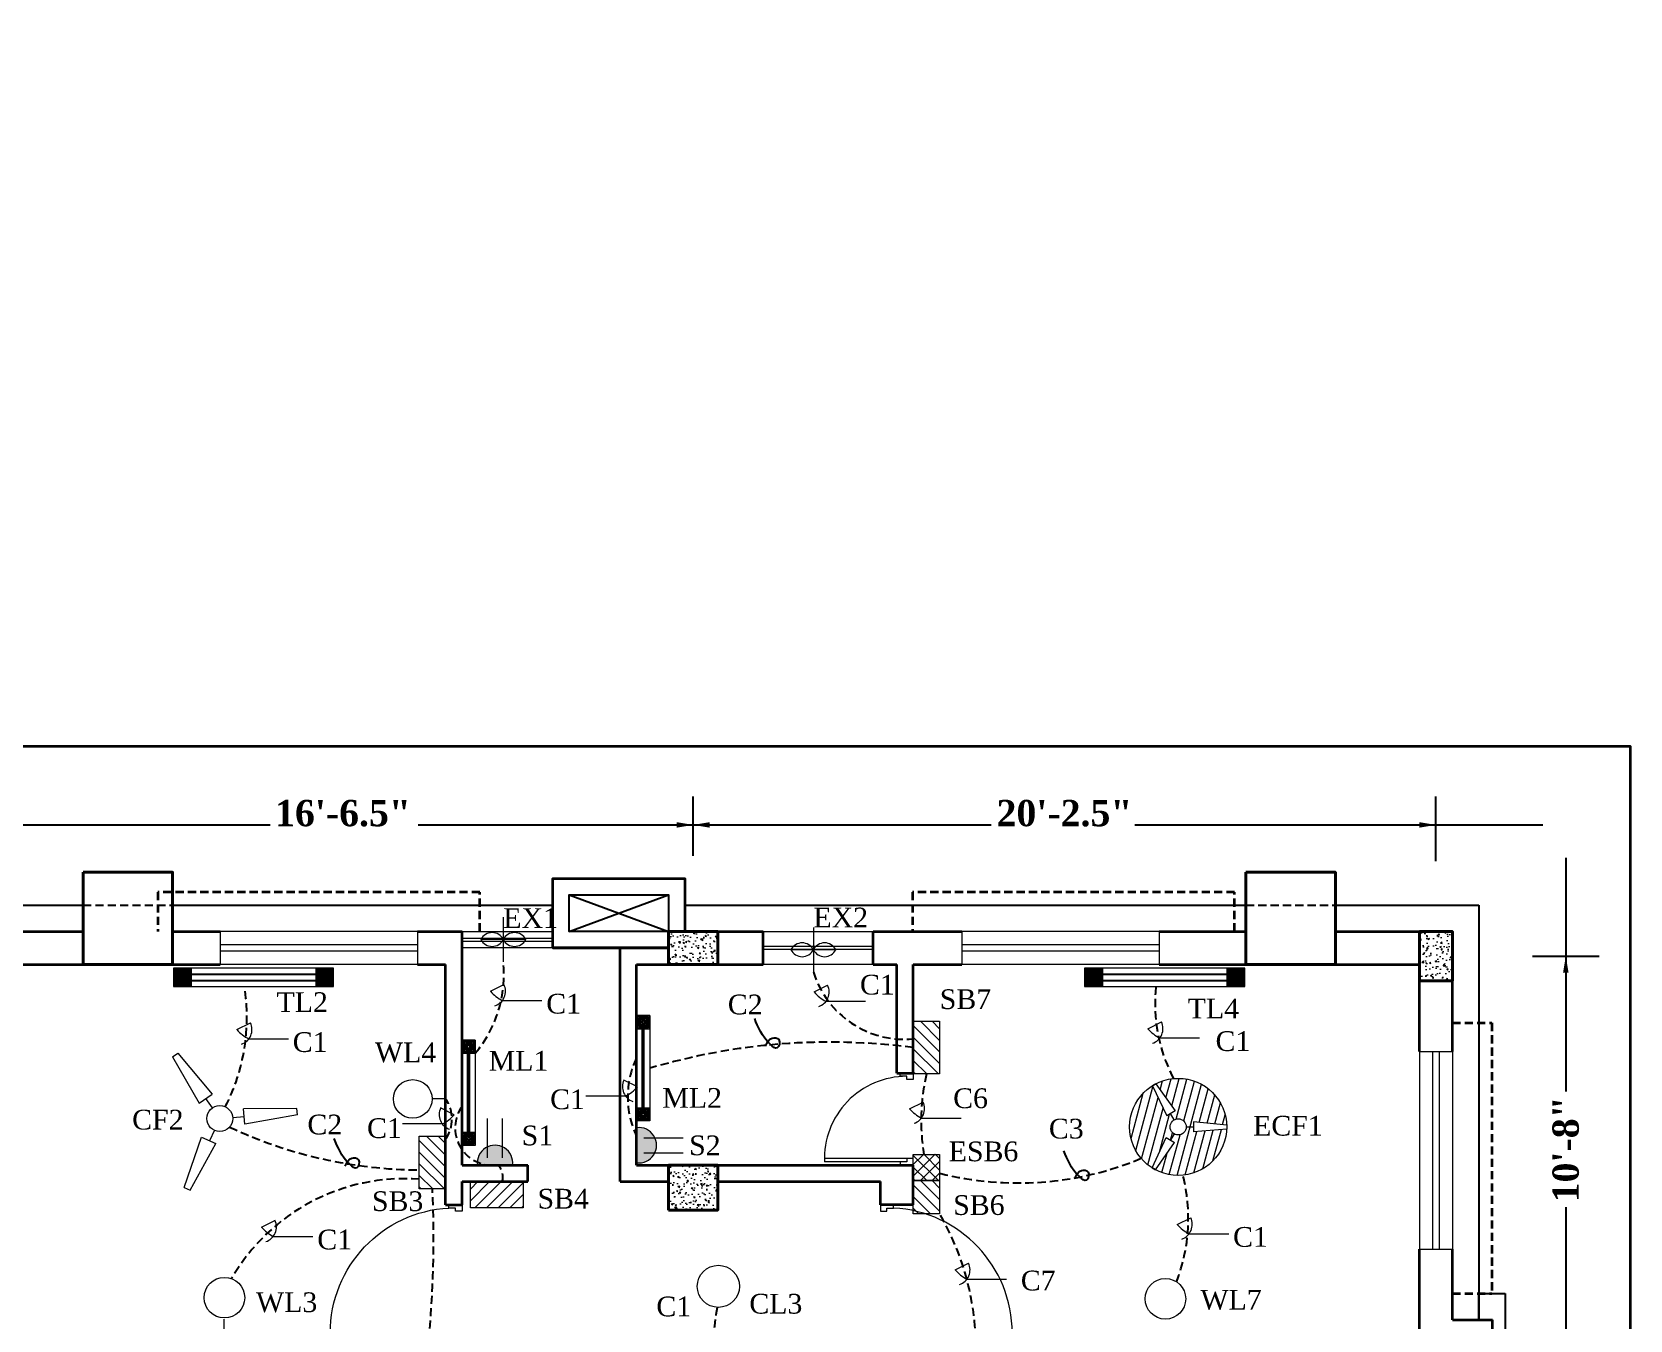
# Model space of a CAD drawing. Header units: inches. Extents: x 3927 to 4876, y 2070 to 2903.
# Drawn here: x 4390.1 to 4875.7, y 2511.5 to 2902.8 of the extents above; entities that cross this region are included whole.
import ezdxf

# ---------------------------------------------------------------- set-up
doc = ezdxf.new("R2010")
doc.units = ezdxf.units.IN
doc.header["$MEASUREMENT"] = 0
doc.linetypes.add('DASHED', pattern=[0.75, 0.5, -0.25])
for name, color, linetype, lineweight in [('Columb', 1, 'Continuous', 40), ('DOOR', 2, 'Continuous', 15), ('E. Fixture', 6, 'Continuous', 20), ('ETEXT', 111, 'Continuous', 5), ('HATCH', 252, 'Continuous', 9), ('S. Wall', 101, 'Continuous', 25), ('WALL', 3, 'Continuous', 35), ('WINDOW', 5, 'Continuous', 13)]:
    doc.layers.add(name, color=color, linetype=linetype, lineweight=lineweight)
doc.styles.add('JASIM', font='times.ttf')
doc.styles.get("Standard").update_dxf_attribs({"font": 'timesbd.ttf', "height": 12})

# ---------------------------------------------------------------- blocks, each defined once
blk = doc.blocks.new('door B')
at = {"layer": 'DOOR'}
for p, q in [((5301.99, 4953.7), (5303.99, 4953.7)), ((5303.99, 4953.7), (5303.99, 4951.7)), ((5341.99, 4953.7), (5339.99, 4953.7)), ((5339.99, 4953.7), (5339.99, 4951.7)), ((5302.99, 4949.7), (5301.99, 4949.7)), ((5303.99, 4951.7), (5302.99, 4951.7)), ((5302.99, 4951.7), (5302.99, 4949.7)), ((5302.99, 4913.65), (5302.99, 4949.7)), ((5303.99, 4951.7), (5303.99, 4913.66)), ((5339.99, 4951.7), (5340.99, 4951.7)), ((5340.99, 4951.7), (5340.99, 4949.7)), ((5340.99, 4949.7), (5341.99, 4949.7))]:
    blk.add_line(p, q, dxfattribs=at)
blk.add_arc((5302.99, 4951.7), 38.05, 270, 356.9872, dxfattribs=at)
blk = doc.blocks.new('Door K')
at = {"layer": 'DOOR'}
for p, q in [((5111.99, 5040.7), (5113.99, 5040.7)), ((5113.99, 5040.7), (5113.99, 5038.7)), ((5139.99, 5040.7), (5137.99, 5040.7)), ((5137.99, 5040.7), (5137.99, 5013.7)), ((5112.99, 5036.7), (5111.99, 5036.7)), ((5113.99, 5038.7), (5112.99, 5038.7)), ((5112.99, 5038.7), (5112.99, 5036.7)), ((5137.99, 5038.7), (5138.99, 5038.7)), ((5138.99, 5038.7), (5138.99, 5013.72)), ((5138.99, 5036.7), (5139.99, 5036.7))]:
    blk.add_line(p, q, dxfattribs=at)
blk.add_arc((5137.99, 5038.7), 25, 180, 272.2924, dxfattribs=at)
blk = doc.blocks.new('S')
at = {"layer": 'E. Fixture'}
for p, q in [((27102.47, -3564.52), (27101.37, -3580.67)), ((27104.44, -3564.49), (27102.47, -3564.52)), ((27104.44, -3564.49), (27106.12, -3580.63)), ((27106.12, -3580.63), (27101.37, -3580.67)), ((27103.45, -3584.14), (27103.45, -3580.66)), ((27082.54, -3599.02), (27095.82, -3589.69)), ((27095.82, -3589.69), (27098.17, -3593.81)), ((27100.04, -3590.05), (27097.02, -3591.79)), ((27106.86, -3590.05), (27109.88, -3591.79)), ((27111.08, -3589.69), (27108.73, -3593.81)), ((27124.36, -3599.02), (27111.08, -3589.69)), ((27083.52, -3600.72), (27098.17, -3593.81)), ((27123.38, -3600.72), (27108.73, -3593.81)), ((27082.54, -3599.02), (27083.52, -3600.72)), ((27124.36, -3599.02), (27123.38, -3600.72))]:
    blk.add_line(p, q, dxfattribs=at)
blk.add_circle((27103.45, -3588.08), 3.94, dxfattribs=at)
blk = doc.blocks.new('14')
at = {"layer": 'E. Fixture'}
for p, q in [((26233.99, -3909.11), (26233.99, -3891.11)), ((26224.99, -3900.11), (26242.99, -3900.11))]:
    blk.add_line(p, q, dxfattribs=at)
for centre, start, end in [((26229.49, -3902.36), 26.56402, 153.43598), ((26238.49, -3902.36), 26.56402, 153.43598), ((26229.49, -3897.86), 206.56402, 333.43598), ((26238.49, -3897.86), 206.56402, 333.43598)]:
    blk.add_arc(centre, 5.03, start, end, dxfattribs=at)

msp = doc.modelspace()

# ---------------------------------------------------------------- hatches: boundary and pattern name
at = {"layer": 'E. Fixture'}
h = msp.add_hatch(dxfattribs=at)
h.set_pattern_fill('ANSI31', color=0, scale=20, angle=-90, style=0)
h.set_pattern_definition([(315, (-8293.2713, 23270.1312), (1.76776695, 1.76776695), [])])
h.paths.add_polyline_path([(4665.89, 2602.22), (4657.88, 2602.22), (4657.88, 2586.22), (4665.89, 2586.22)])
at = {"layer": 'E. Fixture', "ltscale": 55}
h = msp.add_hatch(dxfattribs=at)
h.set_pattern_fill('ANSI31', color=0, scale=18.751579, angle=30, style=0)
h.set_pattern_definition([(75, (-12019.8797, 4350.0887), (-2.2640793, 0.6066582), [])])
h.paths.add_polyline_path([(4731.59, 2583.25), (4737.5, 2575.02), (4736.06, 2574.18), (4737.15, 2572.29, -0.57735), (4740.83, 2570.14), (4743.01, 2570.14), (4743.01, 2571.65), (4753.11, 2570.71, 0.549835)])
h.paths.add_polyline_path([(4753.1, 2569.48), (4743.01, 2568.68), (4743.01, 2570.14), (4740.83, 2570.14, -0.57735), (4737.13, 2568.03), (4736.03, 2566.14), (4737.28, 2565.4), (4731.48, 2557.11, 0.549855)])
h.paths.add_polyline_path([(4737.13, 2568.03, -0.266869), (4735.91, 2570.15, -0.26903), (4737.15, 2572.29), (4736.06, 2574.18), (4734.94, 2573.53), (4730.52, 2582.64, 0.257886), (4723.62, 2570.15, 0.255723), (4730.42, 2557.73), (4734.73, 2566.91), (4736.03, 2566.14)])
at = {"layer": 'E. Fixture'}
for points in [[(4573.8, 2569.91), (4573.8, 2559.24, 1.138442)], [(4525.47, 2558.51), (4536.14, 2558.51, 1.138442)]]:
    msp.add_hatch(color=0, dxfattribs=at).paths.add_polyline_path(points)
h = msp.add_hatch(dxfattribs=at)
h.set_pattern_fill('ANSI31', color=0, scale=20, angle=-90, style=0)
h.set_pattern_definition([(315, (-8443.3526, 23235.253), (1.76776695, 1.76776695), [])])
h.paths.add_polyline_path([(4515.8, 2567.34), (4507.8, 2567.34), (4507.8, 2551.34), (4515.8, 2551.34)])
h = msp.add_hatch(dxfattribs=at)
h.set_pattern_fill('ANSI31', color=0, scale=20, style=0)
h.set_pattern_definition([(45, (-16144.5574, -10405.6476), (-1.76776695, 1.76776695), [])])
h.paths.add_polyline_path([(4523.35, 2553.51), (4523.35, 2545.51), (4539.35, 2545.51), (4539.35, 2553.51)])
at = {"layer": 'HATCH', "ltscale": 5}
h = msp.add_hatch(dxfattribs=at)
h.set_pattern_fill('AR-CONC', color=0, scale=0.6, angle=90, style=0)
h.set_pattern_definition([(140, (6914.888, 180.1494), (0.3765128, 4.303561), [0.45, -4.95]), (85, (6914.888, 180.1494), (-4.513153, -0.832508), [0.36, -3.96]), (190.4514, (6914.9193, 180.508), (-4.136637, 3.4710563), [0.382441, -4.2068527]), (136.1842, (6913.688, 180.1494), (0.993114, 6.403446), [0.675, -7.425]), (186.6356, (6913.771, 180.683), (-5.844707, 5.607976), [0.573662, -6.310278]), (81.1842, (6913.688, 180.1494), (-5.844712, 5.607972), [0.54, -5.94]), (111, (6913.988, 180.7494), (2.4157133, 3.5814423), [0.45, -4.95]), (56, (6913.988, 180.7494), (-4.3509, 1.459892), [0.36, -3.96]), (161.4514, (6914.1892, 181.048), (-1.935183, 5.041336), [0.382441, -4.2068527]), (127.5, (6914.888, 180.1494), (-1.9973631, 0.0729591), [0, -3.912, 0, -4.02, 0, -3.975]), (97.5, (6914.888, 180.1494), (-2.3664703, 1.5784172), [0, -2.292, 0, -3.822, 0, -1.515]), (57.5, (6914.888, 178.8114), (0.1353292, 3.2029346), [0, -1.5, 0, -4.68, 0, -6.21]), (47.5, (6914.888, 178.2114), (-0.60063, 3.499117), [0, -1.95, 0, -3.108, 0, -4.41])])
h.paths.add_polyline_path([(4583.49, 2629.51), (4583.49, 2619.51), (4598.49, 2619.51), (4598.49, 2629.51)])
h = msp.add_hatch(dxfattribs=at)
h.set_pattern_fill('AR-CONC', color=0, scale=0.6, style=0)
h.set_pattern_definition([(50, (2372.3133, 298.1117), (4.303561, -0.3765128), [0.45, -4.95]), (355, (2372.3133, 298.1117), (-0.832508, 4.513153), [0.36, -3.96]), (100.4514, (2372.672, 298.0804), (3.4710563, 4.136637), [0.382441, -4.2068527]), (46.1842, (2372.3133, 299.3117), (6.403446, -0.993114), [0.675, -7.425]), (96.6356, (2372.847, 299.229), (5.607976, 5.844707), [0.573662, -6.310278]), (351.1842, (2372.3133, 299.312), (5.607972, 5.844712), [0.54, -5.94]), (21, (2372.9133, 299.0117), (3.5814423, -2.4157133), [0.45, -4.95]), (326, (2372.9133, 299.0117), (1.459892, 4.3509), [0.36, -3.96]), (71.4514, (2373.212, 298.8104), (5.041336, 1.935183), [0.382441, -4.2068527]), (37.5, (2372.3133, 298.1117), (0.0729591, 1.9973631), [0, -3.912, 0, -4.02, 0, -3.975]), (7.5, (2372.3133, 298.1117), (1.5784172, 2.3664703), [0, -2.292, 0, -3.822, 0, -1.515]), (327.5, (2370.9753, 298.1117), (3.2029346, -0.1353292), [0, -1.5, 0, -4.68, 0, -6.21]), (317.5, (2370.3753, 298.1117), (3.499117, 0.60063), [0, -1.95, 0, -3.108, 0, -4.41])])
h.paths.add_polyline_path([(4821.67, 2629.51), (4811.67, 2629.51), (4811.67, 2614.51), (4821.67, 2614.51)])
h = msp.add_hatch(dxfattribs=at)
h.set_pattern_fill('AR-CONC', color=0, scale=0.6, angle=90, style=0)
h.set_pattern_definition([(140, (1541.953, 185.1117), (0.3765128, 4.303561), [0.45, -4.95]), (85, (1541.953, 185.1117), (-4.513153, -0.832508), [0.36, -3.96]), (190.4514, (1541.9843, 185.4704), (-4.1366373, 3.4710563), [0.382441, -4.2068527]), (136.1842, (1540.753, 185.1117), (0.993114, 6.403446), [0.675, -7.425]), (186.6356, (1540.8357, 185.6454), (-5.844707, 5.607976), [0.573662, -6.310278]), (81.1842, (1540.753, 185.112), (-5.844712, 5.607972), [0.54, -5.94]), (111, (1541.053, 185.7117), (2.4157133, 3.5814423), [0.45, -4.95]), (56, (1541.053, 185.7117), (-4.3509003, 1.459892), [0.36, -3.96]), (161.4514, (1541.2542, 186.01), (-1.935183, 5.0413358), [0.382441, -4.2068527]), (127.5, (1541.953, 185.1117), (-1.9973631, 0.07295913), [0, -3.912, 0, -4.02, 0, -3.975]), (97.5, (1541.953, 185.1117), (-2.3664703, 1.5784172), [0, -2.292, 0, -3.822, 0, -1.515]), (57.5, (1541.953, 183.7737), (0.1353292, 3.2029346), [0, -1.5, 0, -4.68, 0, -6.21]), (47.5, (1541.953, 183.1737), (-0.6006299, 3.499117), [0, -1.95, 0, -3.108, 0, -4.41])])
h.paths.add_polyline_path([(4583.49, 2558.51), (4583.49, 2544.87), (4598.49, 2544.87), (4598.49, 2558.51)])
at = {"layer": 'S. Wall', "ltscale": 5}
h = msp.add_hatch(color=0, dxfattribs=at)
h.set_gradient(color1=(0, 0, 255), one_color=1, tint=1, name='SPHERICAL')
h.paths.add_polyline_path([(4433.07, 2618.4), (4433.07, 2612.82), (4438.43, 2612.82), (4438.43, 2618.4)])
h = msp.add_hatch(color=0, dxfattribs=at)
h.set_gradient(color1=(0, 0, 255), one_color=1, tint=1, name='SPHERICAL')
h.paths.add_polyline_path([(4476.43, 2612.82), (4481.78, 2612.82), (4481.78, 2618.4), (4476.43, 2618.4)])
h = msp.add_hatch(color=0, dxfattribs=at)
h.set_gradient(color1=(0, 0, 255), one_color=1, tint=1, name='SPHERICAL')
h.paths.add_polyline_path([(4709.93, 2618.39), (4709.93, 2612.81), (4715.29, 2612.81), (4715.29, 2618.39)])
h = msp.add_hatch(color=0, dxfattribs=at)
h.set_gradient(color1=(0, 0, 255), one_color=1, tint=1, name='SPHERICAL')
h.paths.add_polyline_path([(4753.29, 2612.81), (4758.64, 2612.81), (4758.64, 2618.39), (4753.29, 2618.39)])

# ---------------------------------------------------------------- linework, layer by layer
at = {"layer": 'Columb', "color": 0, "ltscale": 5}
for points in [[(4405.64, 2647.51), (4432.85, 2647.51), (4432.85, 2619.51), (4405.64, 2619.51)], [(4758.91, 2647.51), (4786.12, 2647.51), (4786.12, 2619.51), (4758.91, 2619.51)], [(4583.49, 2619.51), (4583.49, 2629.51), (4598.49, 2629.51), (4598.49, 2619.51)], [(4811.67, 2629.51), (4821.67, 2629.51), (4821.67, 2614.51), (4811.67, 2614.51)], [(4583.49, 2544.87), (4583.49, 2558.51), (4598.49, 2558.51), (4598.49, 2544.87)]]:
    msp.add_lwpolyline(points, close=True, dxfattribs=at)
at = {"layer": 'Defpoints', "color": 0, "start_tangent": (0.992278, -0.124035)}
for points in [[(4613.02, 2594.65), (4615.02, 2597.15), (4617.02, 2596.65), (4616.52, 2594.15), (4614.52, 2595.15), (4609.7, 2603.11)], [(4485.29, 2558.18), (4487.29, 2560.68), (4489.29, 2560.18), (4488.79, 2557.68), (4486.79, 2558.68), (4481.97, 2566.64)], [(4706.98, 2554.44), (4708.98, 2556.94), (4710.98, 2556.44), (4710.48, 2553.94), (4708.48, 2554.94), (4703.66, 2562.91)]]:
    msp.add_spline(points, degree=3, dxfattribs=at)
at = {"layer": 'E. Fixture', "color": 0}
for p, q in [((4481.78, 2618.4), (4433.07, 2618.4)), ((4433.07, 2618.4), (4433.07, 2612.82)), ((4481.78, 2612.82), (4481.78, 2618.4)), ((4758.64, 2618.39), (4709.93, 2618.39)), ((4709.93, 2618.39), (4709.93, 2612.81)), ((4758.64, 2612.81), (4758.64, 2618.39)), ((4433.07, 2612.82), (4481.78, 2612.82)), ((4709.93, 2612.81), (4758.64, 2612.81)), ((4575.47, 2575.95), (4575.47, 2599.95)), ((4575.54, 2575.95), (4575.54, 2599.95)), ((4575.6, 2575.95), (4575.6, 2599.95)), ((4575.67, 2575.95), (4575.67, 2599.95)), ((4575.8, 2575.95), (4575.8, 2599.95)), ((4575.94, 2575.95), (4575.94, 2599.95)), ((4576, 2575.95), (4576, 2599.95)), ((4576.07, 2575.95), (4576.07, 2599.95)), ((4576.14, 2575.95), (4576.14, 2599.95)), ((4576.14, 2575.95), (4576.14, 2599.95)), ((4522.47, 2568.53), (4522.47, 2592.53)), ((4522.54, 2568.53), (4522.54, 2592.53)), ((4522.6, 2568.53), (4522.6, 2592.53)), ((4522.67, 2568.53), (4522.67, 2592.53)), ((4522.8, 2568.53), (4522.8, 2592.53)), ((4522.94, 2568.53), (4522.94, 2592.53)), ((4523, 2568.53), (4523, 2592.53)), ((4523.07, 2568.53), (4523.07, 2592.53)), ((4523.14, 2568.53), (4523.14, 2592.53)), ((4523.14, 2568.53), (4523.14, 2592.53)), ((4515.8, 2578.64), (4511.68, 2578.64)), ((4528.5, 2560.74), (4528.5, 2572.72)), ((4533.1, 2560.74), (4533.1, 2572.72)), ((4573.8, 2559.24), (4573.8, 2569.91)), ((4576.03, 2566.87), (4588.01, 2566.87)), ((4576.03, 2562.27), (4588.01, 2562.27)), ((4657.89, 2558.68), (4661.04, 2561.83)), ((4657.89, 2555.14), (4664.58, 2561.83)), ((4657.89, 2561.44), (4665.51, 2553.83)), ((4660.11, 2553.83), (4665.89, 2559.61)), ((4661.04, 2561.83), (4665.89, 2556.97)), ((4664.58, 2561.83), (4665.89, 2560.51)), ((4536.14, 2558.51), (4525.47, 2558.51)), ((4657.89, 2557.9), (4661.97, 2553.83)), ((4657.89, 2554.37), (4658.43, 2553.83)), ((4663.65, 2553.83), (4665.89, 2556.07)), ((4657.89, 2552.51), (4665.89, 2544.51)), ((4660.11, 2553.83), (4665.89, 2548.04)), ((4663.65, 2553.83), (4665.89, 2551.58)), ((4657.89, 2548.97), (4663.09, 2543.78)), ((4657.89, 2545.44), (4659.55, 2543.78)), ((4448.49, 2506.86), (4448.49, 2511.77))]:
    msp.add_line(p, q, dxfattribs=at)
for points in [[(4665.89, 2602.22), (4665.89, 2586.22), (4657.88, 2586.22), (4657.88, 2602.22)], [(4515.8, 2567.34), (4515.8, 2551.34), (4507.8, 2551.34), (4507.8, 2567.34)], [(4665.89, 2561.74), (4665.89, 2553.83), (4657.89, 2553.83), (4657.89, 2561.74)], [(4523.35, 2553.51), (4539.35, 2553.51), (4539.35, 2545.51), (4523.35, 2545.51)], [(4665.89, 2553.83), (4665.89, 2543.78), (4657.89, 2543.78), (4657.89, 2553.83)]]:
    msp.add_lwpolyline(points, close=True, dxfattribs=at)
for centre, radius in [((4505.81, 2578.64), 5.87), ((4598.67, 2521.7), 6.4), ((4448.59, 2518.26), 6.17), ((4734.49, 2517.91), 6.17)]:
    msp.add_circle(centre, radius, dxfattribs=at)
at = {"layer": 'E. Fixture', "color": 0, "ltscale": 55}
msp.add_circle((4738.37, 2570.15), 14.75, dxfattribs=at)
at = {"layer": 'E. Fixture', "color": 0}
for centre, start, end in [((4574.5, 2564.57), 262.5917, 97.4083), ((4530.8, 2559.2), 352.5917, 187.4083)]:
    msp.add_arc(centre, 5.38, start, end, dxfattribs=at)
at = {"layer": 'ETEXT', "color": 0}
for p, q in [((4529.42, 2611.36), (4533.51, 2613.4)), ((4627.77, 2611.14), (4631.86, 2613.18)), ((4533.02, 2608.53), (4545.06, 2608.53)), ((4631.36, 2608.31), (4643.41, 2608.31)), ((4452.4, 2599.7), (4456.49, 2601.75)), ((4729.18, 2599.99), (4733.28, 2602.03)), ((4455.99, 2596.88), (4468.04, 2596.88)), ((4732.78, 2597.16), (4744.82, 2597.16)), ((4574.08, 2582.32), (4569.98, 2584.37)), ((4570.48, 2579.5), (4558.44, 2579.5)), ((4518.39, 2573.86), (4514.29, 2575.9)), ((4656.77, 2575.66), (4660.86, 2577.7)), ((4514.79, 2571.03), (4502.74, 2571.03)), ((4660.36, 2572.83), (4672.41, 2572.83)), ((4459.84, 2539.71), (4463.93, 2541.75)), ((4738.08, 2540.5), (4742.18, 2542.54)), ((4463.44, 2536.88), (4475.48, 2536.88)), ((4741.68, 2537.67), (4753.73, 2537.67)), ((4670.57, 2526.7), (4674.66, 2528.74)), ((4674.17, 2523.87), (4686.21, 2523.87))]:
    msp.add_line(p, q, dxfattribs=at)
for centre, radius, start, end in [((4529.28, 2611.37), 4.7, 288.7224, 25.5787), ((4627.63, 2611.15), 4.7, 288.7224, 25.5787), ((4538.52, 2619.23), 12.03, 220.8922, 242.8025), ((4636.86, 2619.01), 12.03, 220.8922, 242.8025), ((4461.49, 2607.58), 12.03, 220.8922, 242.8025), ((4452.25, 2599.72), 4.7, 288.7224, 25.5787), ((4738.28, 2607.86), 12.03, 220.8922, 242.8025), ((4729.04, 2600), 4.7, 288.7224, 25.5787), ((4574.22, 2582.34), 4.7, 154.4213, 251.2776), ((4564.98, 2590.2), 12.03, 297.1975, 319.1078), ((4518.53, 2573.87), 4.7, 154.4213, 251.2776), ((4509.29, 2581.73), 12.03, 297.1975, 319.1078), ((4665.86, 2583.53), 12.03, 220.8922, 242.8025), ((4656.62, 2575.68), 4.7, 288.7224, 25.5787), ((4468.94, 2547.58), 12.03, 220.8922, 242.8025), ((4459.7, 2539.73), 4.7, 288.7224, 25.5787), ((4747.18, 2548.37), 12.03, 220.8922, 242.8025), ((4737.94, 2540.51), 4.7, 288.7224, 25.5787), ((4679.67, 2534.57), 12.03, 220.8922, 242.8025), ((4670.43, 2526.71), 4.7, 288.7224, 25.5787)]:
    msp.add_arc(centre, radius, start, end, dxfattribs=at)
at = {"layer": 'HATCH', "color": 0}
for points in [[(4573.8, 2603.95), (4573.8, 2599.95), (4577.8, 2599.95), (4577.8, 2603.95)], [(4574.14, 2603.62), (4574.14, 2600.28), (4577.47, 2600.28), (4577.47, 2603.62)], [(4574.47, 2603.28), (4574.47, 2600.62), (4577.14, 2600.62), (4577.14, 2603.28)], [(4574.8, 2602.95), (4574.8, 2600.95), (4576.8, 2600.95), (4576.8, 2602.95)], [(4575.14, 2602.62), (4575.14, 2601.28), (4576.47, 2601.28), (4576.47, 2602.62)], [(4575.47, 2602.28), (4575.47, 2601.62), (4576.14, 2601.62), (4576.14, 2602.28)], [(4520.8, 2596.53), (4520.8, 2592.53), (4524.8, 2592.53), (4524.8, 2596.53)], [(4521.14, 2596.2), (4521.14, 2592.87), (4524.47, 2592.87), (4524.47, 2596.2)], [(4521.47, 2595.87), (4521.47, 2593.2), (4524.14, 2593.2), (4524.14, 2595.87)], [(4521.8, 2595.53), (4521.8, 2593.53), (4523.8, 2593.53), (4523.8, 2595.53)], [(4522.14, 2595.2), (4522.14, 2593.87), (4523.47, 2593.87), (4523.47, 2595.2)], [(4522.47, 2594.87), (4522.47, 2594.2), (4523.14, 2594.2), (4523.14, 2594.87)], [(4573.8, 2571.95), (4573.8, 2575.95), (4577.8, 2575.95), (4577.8, 2571.95)], [(4574.14, 2572.28), (4574.14, 2575.61), (4577.47, 2575.61), (4577.47, 2572.28)], [(4574.47, 2572.61), (4574.47, 2575.28), (4577.14, 2575.28), (4577.14, 2572.61)], [(4574.8, 2572.95), (4574.8, 2574.95), (4576.8, 2574.95), (4576.8, 2572.95)], [(4575.14, 2573.28), (4575.14, 2574.61), (4576.47, 2574.61), (4576.47, 2573.28)], [(4575.47, 2573.61), (4575.47, 2574.28), (4576.14, 2574.28), (4576.14, 2573.61)], [(4520.8, 2564.53), (4520.8, 2568.53), (4524.8, 2568.53), (4524.8, 2564.53)], [(4521.14, 2564.86), (4521.14, 2568.2), (4524.47, 2568.2), (4524.47, 2564.86)], [(4521.47, 2565.2), (4521.47, 2567.86), (4524.14, 2567.86), (4524.14, 2565.2)], [(4521.8, 2565.53), (4521.8, 2567.53), (4523.8, 2567.53), (4523.8, 2565.53)], [(4522.14, 2565.86), (4522.14, 2567.2), (4523.47, 2567.2), (4523.47, 2565.86)], [(4522.47, 2566.2), (4522.47, 2566.86), (4523.14, 2566.86), (4523.14, 2566.2)]]:
    msp.add_lwpolyline(points, close=True, dxfattribs=at)
for points in [[(4573.8, 2571.95), (4573.8, 2603.95), (4577.8, 2603.95), (4577.8, 2571.95), (4573.8, 2571.95)], [(4520.8, 2564.53), (4520.8, 2596.53), (4524.8, 2596.53), (4524.8, 2564.53), (4520.8, 2564.53)]]:
    msp.add_lwpolyline(points, dxfattribs=at)
at = {"layer": 'S. Wall', "color": 0, "ltscale": 5}
for p, q in [((4590.99, 2652.46), (4590.99, 2670.51)), ((4816.67, 2650.85), (4816.67, 2670.48)), ((4378.25, 2661.9), (4462.49, 2661.9)), ((4507.46, 2661.9), (4590.99, 2661.9)), ((4590.99, 2661.9), (4681.57, 2661.9)), ((4725.18, 2661.9), (4816.67, 2661.9)), ((4816.67, 2661.9), (4849.19, 2661.9)), ((4856.14, 2651.89), (4856.14, 2580.86)), ((4232.09, 2637.51), (4405.64, 2637.51)), ((4432.85, 2637.51), (4548.34, 2637.51)), ((4553.34, 2640.61), (4583.49, 2629.51)), ((4553.34, 2629.51), (4583.49, 2640.61)), ((4588.49, 2637.56), (4758.91, 2637.56)), ((4786.12, 2637.56), (4821.67, 2637.56)), ((4821.67, 2637.56), (4829.67, 2637.56)), ((4829.67, 2637.56), (4829.67, 2511.51)), ((4846.02, 2622.01), (4866.26, 2622.01)), ((4438.43, 2618.4), (4438.43, 2612.82)), ((4476.43, 2618.4), (4476.43, 2612.82)), ((4715.29, 2618.39), (4715.29, 2612.81)), ((4753.29, 2618.39), (4753.29, 2612.81)), ((4438.43, 2616.57), (4476.43, 2616.57)), ((4438.43, 2614.66), (4476.43, 2614.66)), ((4715.29, 2616.55), (4753.29, 2616.55)), ((4715.29, 2614.65), (4753.29, 2614.65)), ((4856.14, 2545.8), (4856.14, 2431.52)), ((4829.67, 2511.51), (4829.67, 2519.51)), ((4829.67, 2519.51), (4837.67, 2519.51)), ((4837.67, 2519.51), (4837.67, 2353.46))]:
    msp.add_line(p, q, dxfattribs=at)
at = {"layer": 'S. Wall', "color": 0, "linetype": 'DASHED', "ltscale": 5}
for p, q in [((4405.64, 2637.51), (4432.85, 2637.51)), ((4758.91, 2637.56), (4786.12, 2637.56))]:
    msp.add_line(p, q, dxfattribs=at)
at = {"layer": 'S. Wall', "color": 0, "ltscale": 5}
msp.add_lwpolyline([(4583.49, 2629.51), (4553.34, 2629.51), (4553.34, 2640.61), (4583.49, 2640.61)], close=True, dxfattribs=at)
at = {"layer": 'S. Wall', "color": 0, "linetype": 'DASHED', "ltscale": 5}
for centre, radius, start, end in [((4528.03, 2673.93), 228.89, 287.748, 287.748), ((4496.44, 2616.41), 37.07, 319.9059, 5.976), ((4655.33, 2625.87), 29.13, 197.4023, 275.0327), ((4395.87, 2603.45), 59.56, 332.8305, 9.0568), ((4780.69, 2607.64), 49.35, 173.9908, 207.5287), ((4632.55, 2403.34), 192.56, 82.44, 106.518), ((4598.98, 2579.23), 27.86, 154.6661, 205.3339), ((4723.39, 2572.07), 63.12, 167.0386, 189.4145), ((4507.07, 2572.53), 10.66, 325.0323, 34.9677), ((4530, 2569.79), 11.31, 144.3534, 274.0926), ((4508.63, 2694.68), 137.61, 244.8614, 269.6563), ((4689.75, 2650.08), 96.98, 255.7624, 292.6776), ((4503.35, 2493.63), 60.77, 85.7929, 149.9591), ((4527.88, 2554.85), 5.31, 345.4203, 43.6226), ((4688.22, 2542.35), 53.23, 338.7928, 14.2804), ((4190.07, 2536.35), 322.08, 329.0866, 2.668), ((4595.42, 2502.9), 81.47, 359.0225, 30.1153), ((4663.9, 2502.17), 66.86, 168.6718, 200.4686)]:
    msp.add_arc(centre, radius, start, end, dxfattribs=at)
at = {"layer": 'S. Wall', "color": 0, "ltscale": 5}
for points in [[(4585.99, 2662.73), (4585.99, 2661.06), (4590.99, 2661.9)], [(4595.99, 2662.73), (4595.99, 2661.06), (4590.99, 2661.9)], [(4811.67, 2662.73), (4811.67, 2661.06), (4816.67, 2661.9)], [(4855.3, 2617.01), (4856.97, 2617.01), (4856.14, 2622.01)]]:
    msp.add_solid(points, dxfattribs=at)
at = {"layer": 'WALL', "color": 0, "linetype": 'DASHED', "ltscale": 5}
for p, q in [((4526.23, 2641.51), (4428.38, 2641.51)), ((4428.38, 2641.51), (4428.38, 2629.51)), ((4526.23, 2629.51), (4526.23, 2641.51)), ((4755.52, 2641.51), (4657.67, 2641.51)), ((4657.67, 2641.51), (4657.67, 2629.51)), ((4755.52, 2629.51), (4755.52, 2641.51)), ((4821.67, 2601.73), (4833.67, 2601.73)), ((4833.67, 2601.73), (4833.67, 2519.51)), ((4821.67, 2519.51), (4833.67, 2519.51))]:
    msp.add_line(p, q, dxfattribs=at)
at = {"layer": 'WALL', "color": 0, "ltscale": 5}
for p, q in [((4383.25, 2629.51), (4405.64, 2629.51)), ((4432.85, 2629.51), (4447.28, 2629.51)), ((4507.28, 2629.51), (4520.8, 2629.51)), ((4520.8, 2558.51), (4520.8, 2629.51)), ((4598.49, 2629.51), (4612.26, 2629.51)), ((4612.26, 2619.51), (4612.26, 2629.53)), ((4645.65, 2619.51), (4645.65, 2629.53)), ((4645.65, 2629.51), (4672.63, 2629.51)), ((4732.63, 2629.51), (4758.91, 2629.51)), ((4786.12, 2629.51), (4811.67, 2629.51)), ((4548.34, 2624.51), (4583.49, 2624.51)), ((4568.8, 2553.51), (4568.8, 2624.51)), ((4383.25, 2619.51), (4447.28, 2619.51)), ((4432.85, 2619.51), (4447.28, 2619.51)), ((4432.85, 2619.51), (4447.28, 2619.51)), ((4507.28, 2619.51), (4515.8, 2619.51)), ((4515.8, 2546.51), (4515.8, 2619.51)), ((4573.8, 2558.51), (4573.8, 2619.51)), ((4573.8, 2619.51), (4583.49, 2619.51)), ((4598.49, 2619.51), (4612.26, 2619.51)), ((4645.65, 2619.51), (4652.88, 2619.51)), ((4652.88, 2586.51), (4652.88, 2619.51)), ((4657.88, 2619.51), (4672.63, 2619.51)), ((4657.88, 2586.51), (4657.88, 2619.51)), ((4732.63, 2619.51), (4758.91, 2619.51)), ((4786.12, 2619.51), (4811.67, 2619.51)), ((4811.67, 2593.01), (4811.67, 2619.51)), ((4821.67, 2593.01), (4821.67, 2614.51)), ((4652.88, 2586.51), (4657.88, 2586.51)), ((4520.8, 2558.51), (4540.8, 2558.51)), ((4540.8, 2553.51), (4540.8, 2558.51)), ((4573.8, 2558.51), (4657.88, 2558.51)), ((4657.89, 2546.51), (4657.89, 2558.51)), ((4520.8, 2546.51), (4520.8, 2553.51)), ((4520.8, 2553.51), (4540.8, 2553.51)), ((4568.8, 2553.51), (4583.49, 2553.51)), ((4598.49, 2553.51), (4647.89, 2553.51)), ((4647.89, 2546.51), (4647.89, 2553.51)), ((4515.8, 2546.51), (4520.8, 2546.51)), ((4657.89, 2546.51), (4647.89, 2546.51)), ((4811.67, 2506.51), (4811.67, 2533.01)), ((4821.67, 2511.51), (4821.67, 2533.01)), ((4821.67, 2511.51), (4833.88, 2511.51)), ((4833.88, 2491.51), (4833.88, 2511.51))]:
    msp.add_line(p, q, dxfattribs=at)
msp.add_lwpolyline([(3927.38, 2685.83), (4875.65, 2685.83), (4875.65, 2069.84), (3927.38, 2069.84)], close=True, dxfattribs=at)
msp.add_lwpolyline([(4583.49, 2624.51), (4548.34, 2624.51), (4548.34, 2645.61), (4588.49, 2645.61), (4588.49, 2629.51)], dxfattribs=at)
at = {"layer": 'WINDOW', "color": 0, "ltscale": 12}
for p, q in [((4447.28, 2629.51), (4447.28, 2619.51)), ((4507.28, 2629.51), (4447.28, 2629.51)), ((4507.28, 2629.51), (4507.28, 2619.51)), ((4672.63, 2629.51), (4672.63, 2619.51)), ((4732.63, 2629.51), (4672.63, 2629.51)), ((4732.63, 2629.51), (4732.63, 2619.51)), ((4507.28, 2625.51), (4447.28, 2625.51)), ((4507.28, 2623.51), (4447.28, 2623.51)), ((4732.63, 2625.51), (4672.63, 2625.51)), ((4732.63, 2623.51), (4672.63, 2623.51)), ((4507.28, 2619.51), (4447.28, 2619.51)), ((4732.63, 2619.51), (4672.63, 2619.51)), ((4811.67, 2593.01), (4821.67, 2593.01)), ((4811.67, 2593.01), (4811.67, 2533.01)), ((4815.67, 2593.01), (4815.67, 2533.01)), ((4817.67, 2593.01), (4817.67, 2533.01)), ((4821.67, 2593.01), (4821.67, 2533.01)), ((4811.67, 2533.01), (4821.67, 2533.01))]:
    msp.add_line(p, q, dxfattribs=at)
at = {"layer": 'WINDOW', "color": 0, "ltscale": 5}
for p, q in [((4520.8, 2629.51), (4548.34, 2629.51)), ((4520.8, 2627.51), (4548.34, 2627.51)), ((4612.26, 2629.53), (4645.65, 2629.53)), ((4548.34, 2626.51), (4520.8, 2626.51)), ((4548.34, 2624.51), (4520.8, 2624.51)), ((4612.26, 2625.01), (4645.65, 2625.01)), ((4645.65, 2624.01), (4612.26, 2624.01)), ((4645.65, 2619.51), (4612.26, 2619.51))]:
    msp.add_line(p, q, dxfattribs=at)

# ---------------------------------------------------------------- block references
at = {"layer": 'DOOR', "color": 0}
for name, p, rotation in [('Door K', (-382.82, 7698.5), 270), ('door B', (9601.59, -2795.49), 90)]:
    msp.add_blockref(name, p, dxfattribs=dict(at, rotation=rotation))
at = {"layer": 'DOOR', "color": 0, "xscale": -1, "rotation": 270}
msp.add_blockref('door B', (-432.9, -2795.49), dxfattribs=at)
at = {"layer": 'E. Fixture', "color": 0}
for name, p, xscale, yscale, zscale, rotation in [('14', (24367.89, -321.65), 0.7560636584248641, 0.7560636584248641, 0.7560636584259622, 180), ('14', (24462.1, -324.77), 0.7560636584248641, 0.7560636584248641, 0.7560636584259622, 180), ('S', (27517.35, -12102.64), 1.000084204273039, 1.000084204267296, 1.000084204267146, 155.0800922591941)]:
    msp.add_blockref(name, p, dxfattribs=dict(at, xscale=xscale, yscale=yscale, zscale=zscale, rotation=rotation))
at = {"layer": 'E. Fixture', "color": 0, "ltscale": 55, "xscale": 0.6250526276671043, "yscale": 0.6250526276671735, "zscale": 0.6250526276669662, "rotation": 29.76887881914298}
msp.add_blockref('S', (-11080.62, -3894.36), dxfattribs=at)

# ---------------------------------------------------------------- texts
at = {"layer": 'E. Fixture', "color": 0, "style": 'JASIM'}
for s, p in [('WL4', (4494.32, 2589.8)), ('WL3', (4458.18, 2513.88)), ('WL7', (4745.13, 2514.62))]:
    msp.add_text(s, height=6, dxfattribs=at).set_placement(p)
at = {"layer": 'ETEXT', "color": 0, "style": 'JASIM'}
for s, p in [('EX1', (4533.32, 2630.59)), ('EX2', (4627.53, 2630.76)), ('C1', (4641.68, 2610.36)), ('TL2', (4464.42, 2605.05)), ('C1', (4546.37, 2604.58)), ('SB7', (4665.93, 2605.95)), ('TL4', (4741.27, 2603.11)), ('C1', (4469.35, 2592.92)), ('C1', (4749.72, 2593.21)), ('ML1', (4528.88, 2587.22)), ('C1', (4547.55, 2575.54)), ('ML2', (4581.63, 2575.95)), ('C6', (4670, 2575.86)), ('CF2', (4420.55, 2569.35)), ('ECF1', (4761.12, 2567.5)), ('C1', (4491.92, 2566.77)), ('S1', (4538.9, 2564.54)), ('S2', (4589.78, 2561.54)), ('ESB6', (4668.65, 2559.71)), ('SB3', (4493.41, 2544.58)), ('SB4', (4543.71, 2545.33)), ('SB6', (4670.01, 2543.4)), ('C1', (4755.04, 2533.72)), ('C1', (4476.8, 2532.93)), ('C7', (4690.56, 2520.47)), ('CL3', (4608.07, 2513.42))]:
    msp.add_text(s, height=6, dxfattribs=at).set_placement(p)
at = {"layer": 'ETEXT', "color": 0, "char_height": 6, "attachment_point": 2, "style": 'JASIM'}
for s, insert in [('C2', (4606.82, 2610.34)), ('C2', (4479.09, 2573.87)), ('C3', (4704.37, 2572.62)), ('C1', (4585.1, 2518.59))]:
    msp.add_mtext(s, dxfattribs=dict(at, insert=insert))
at = {"layer": 'S. Wall', "color": 0, "ltscale": 5, "char_height": 8, "attachment_point": 5}
for s, insert in [('16\'-6.5"', (4484.62, 2665.41)), ('20\'-2.5"', (4703.83, 2665.41))]:
    msp.add_mtext(s, dxfattribs=dict(at, insert=insert))
at = {"layer": 'S. Wall', "color": 0, "ltscale": 5, "insert": (4856.14, 2563.33), "char_height": 8, "attachment_point": 5, "rotation": 90}
msp.add_mtext('10\'-8"', dxfattribs=at)

doc.saveas('drawing.dxf')
